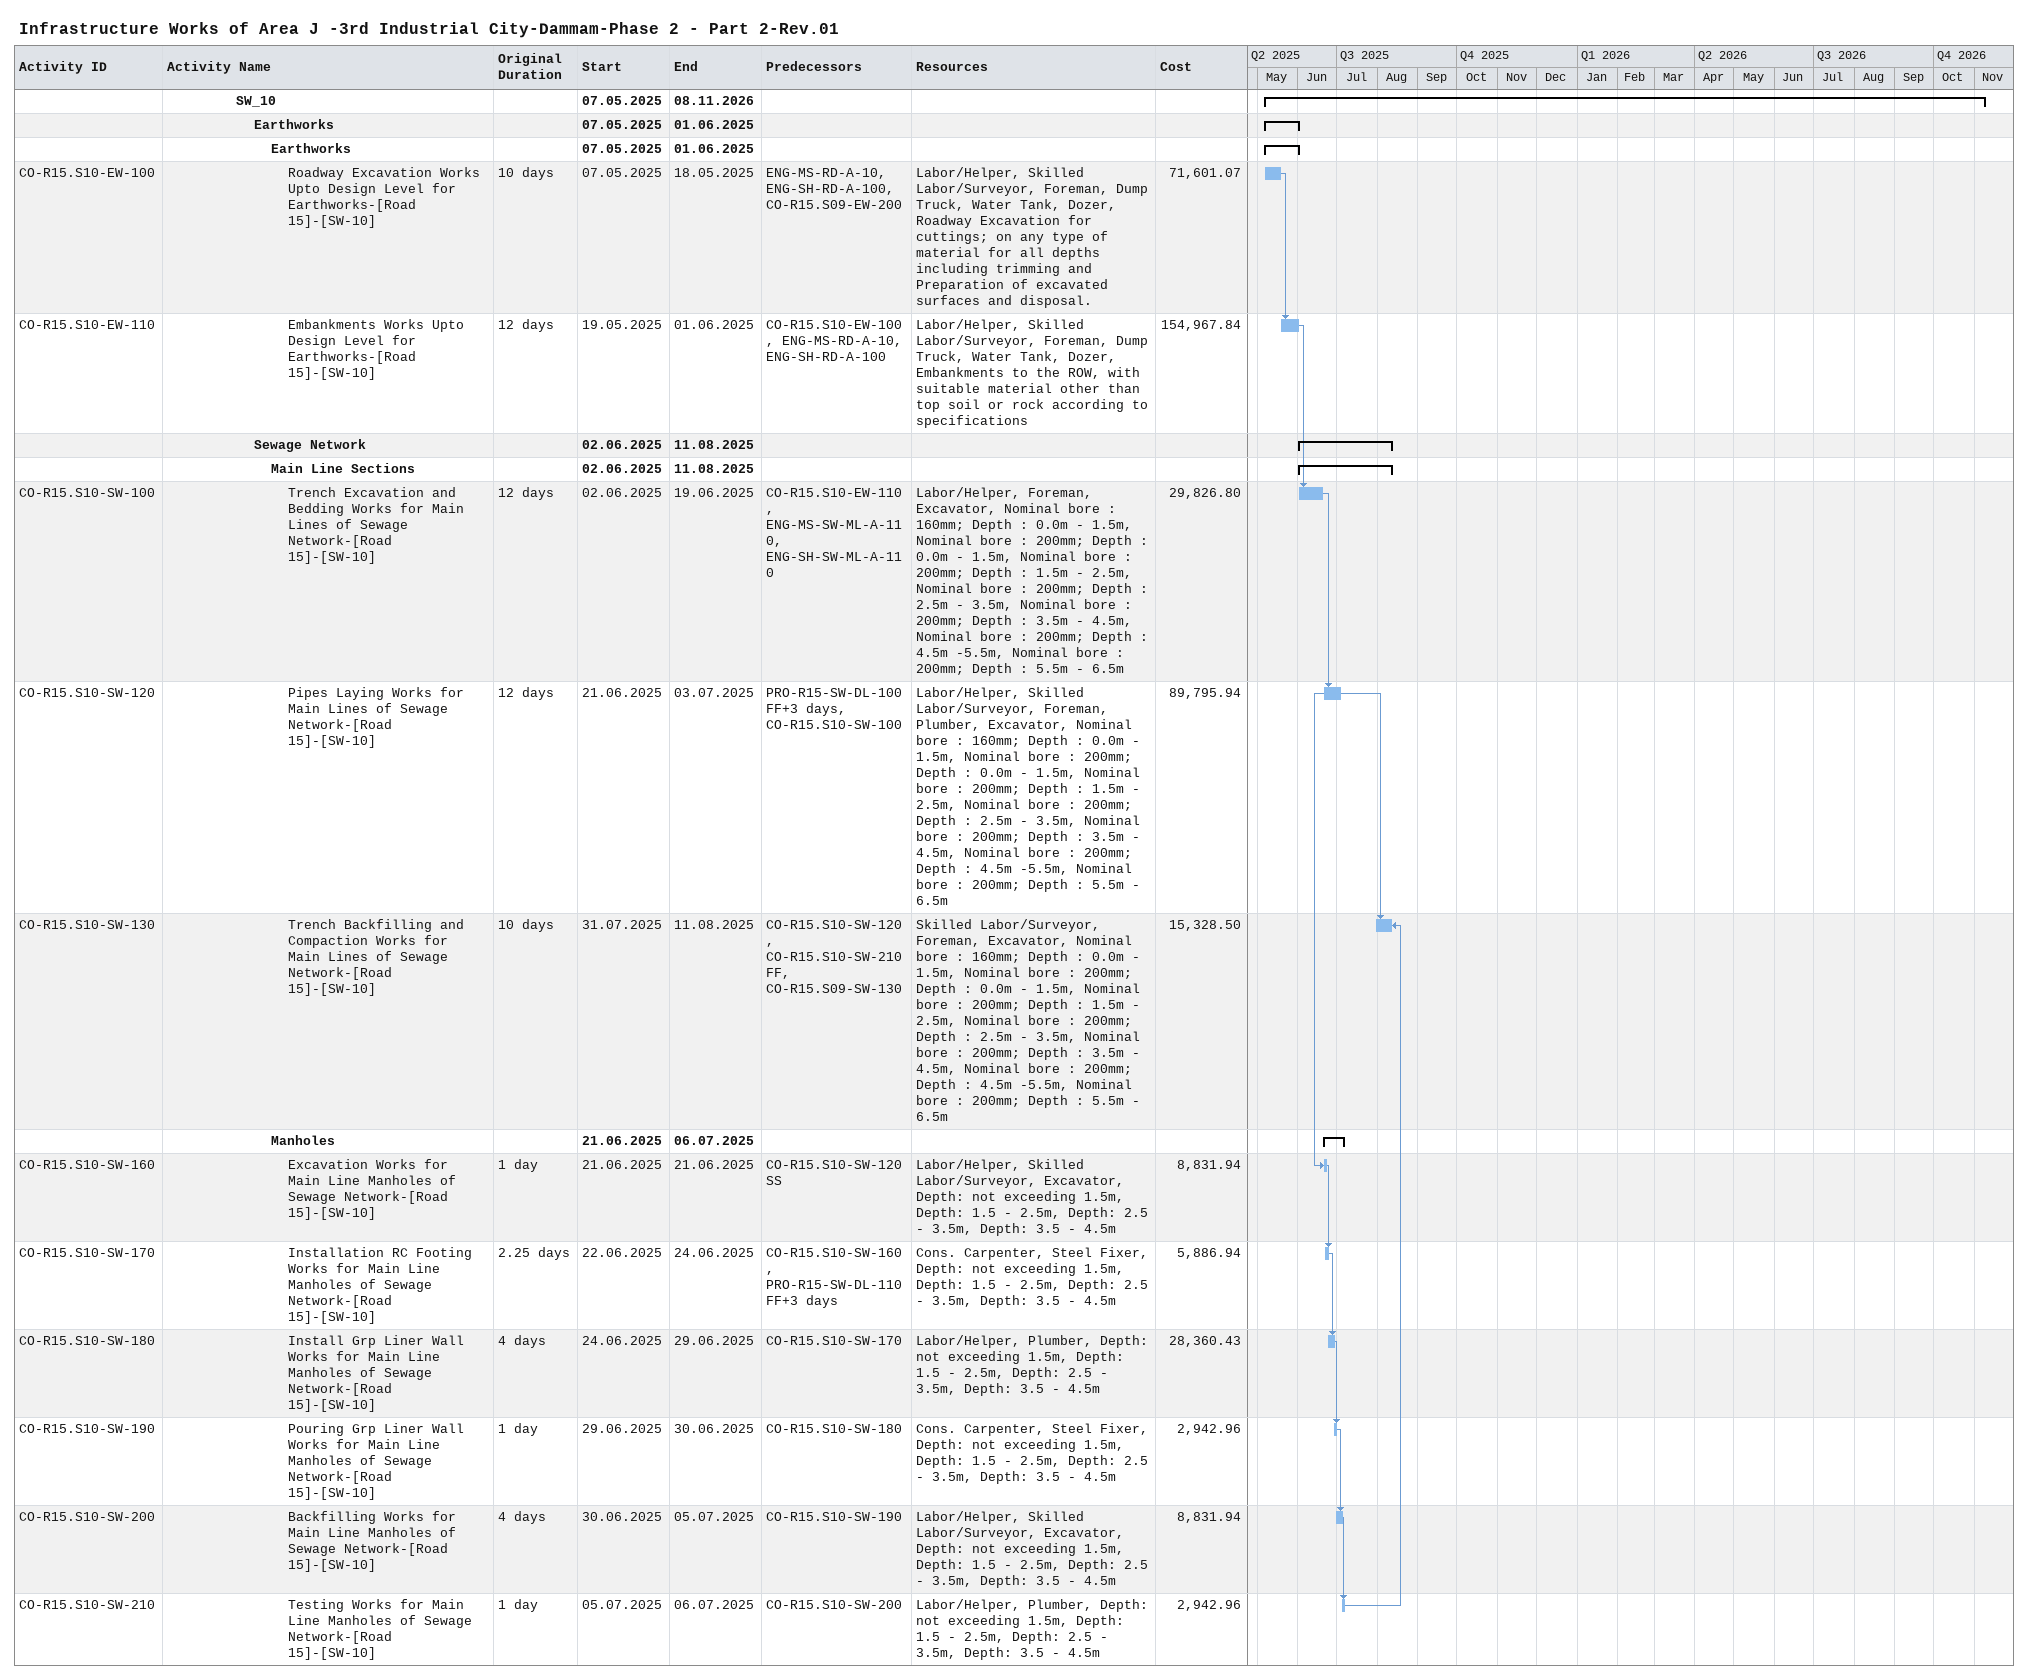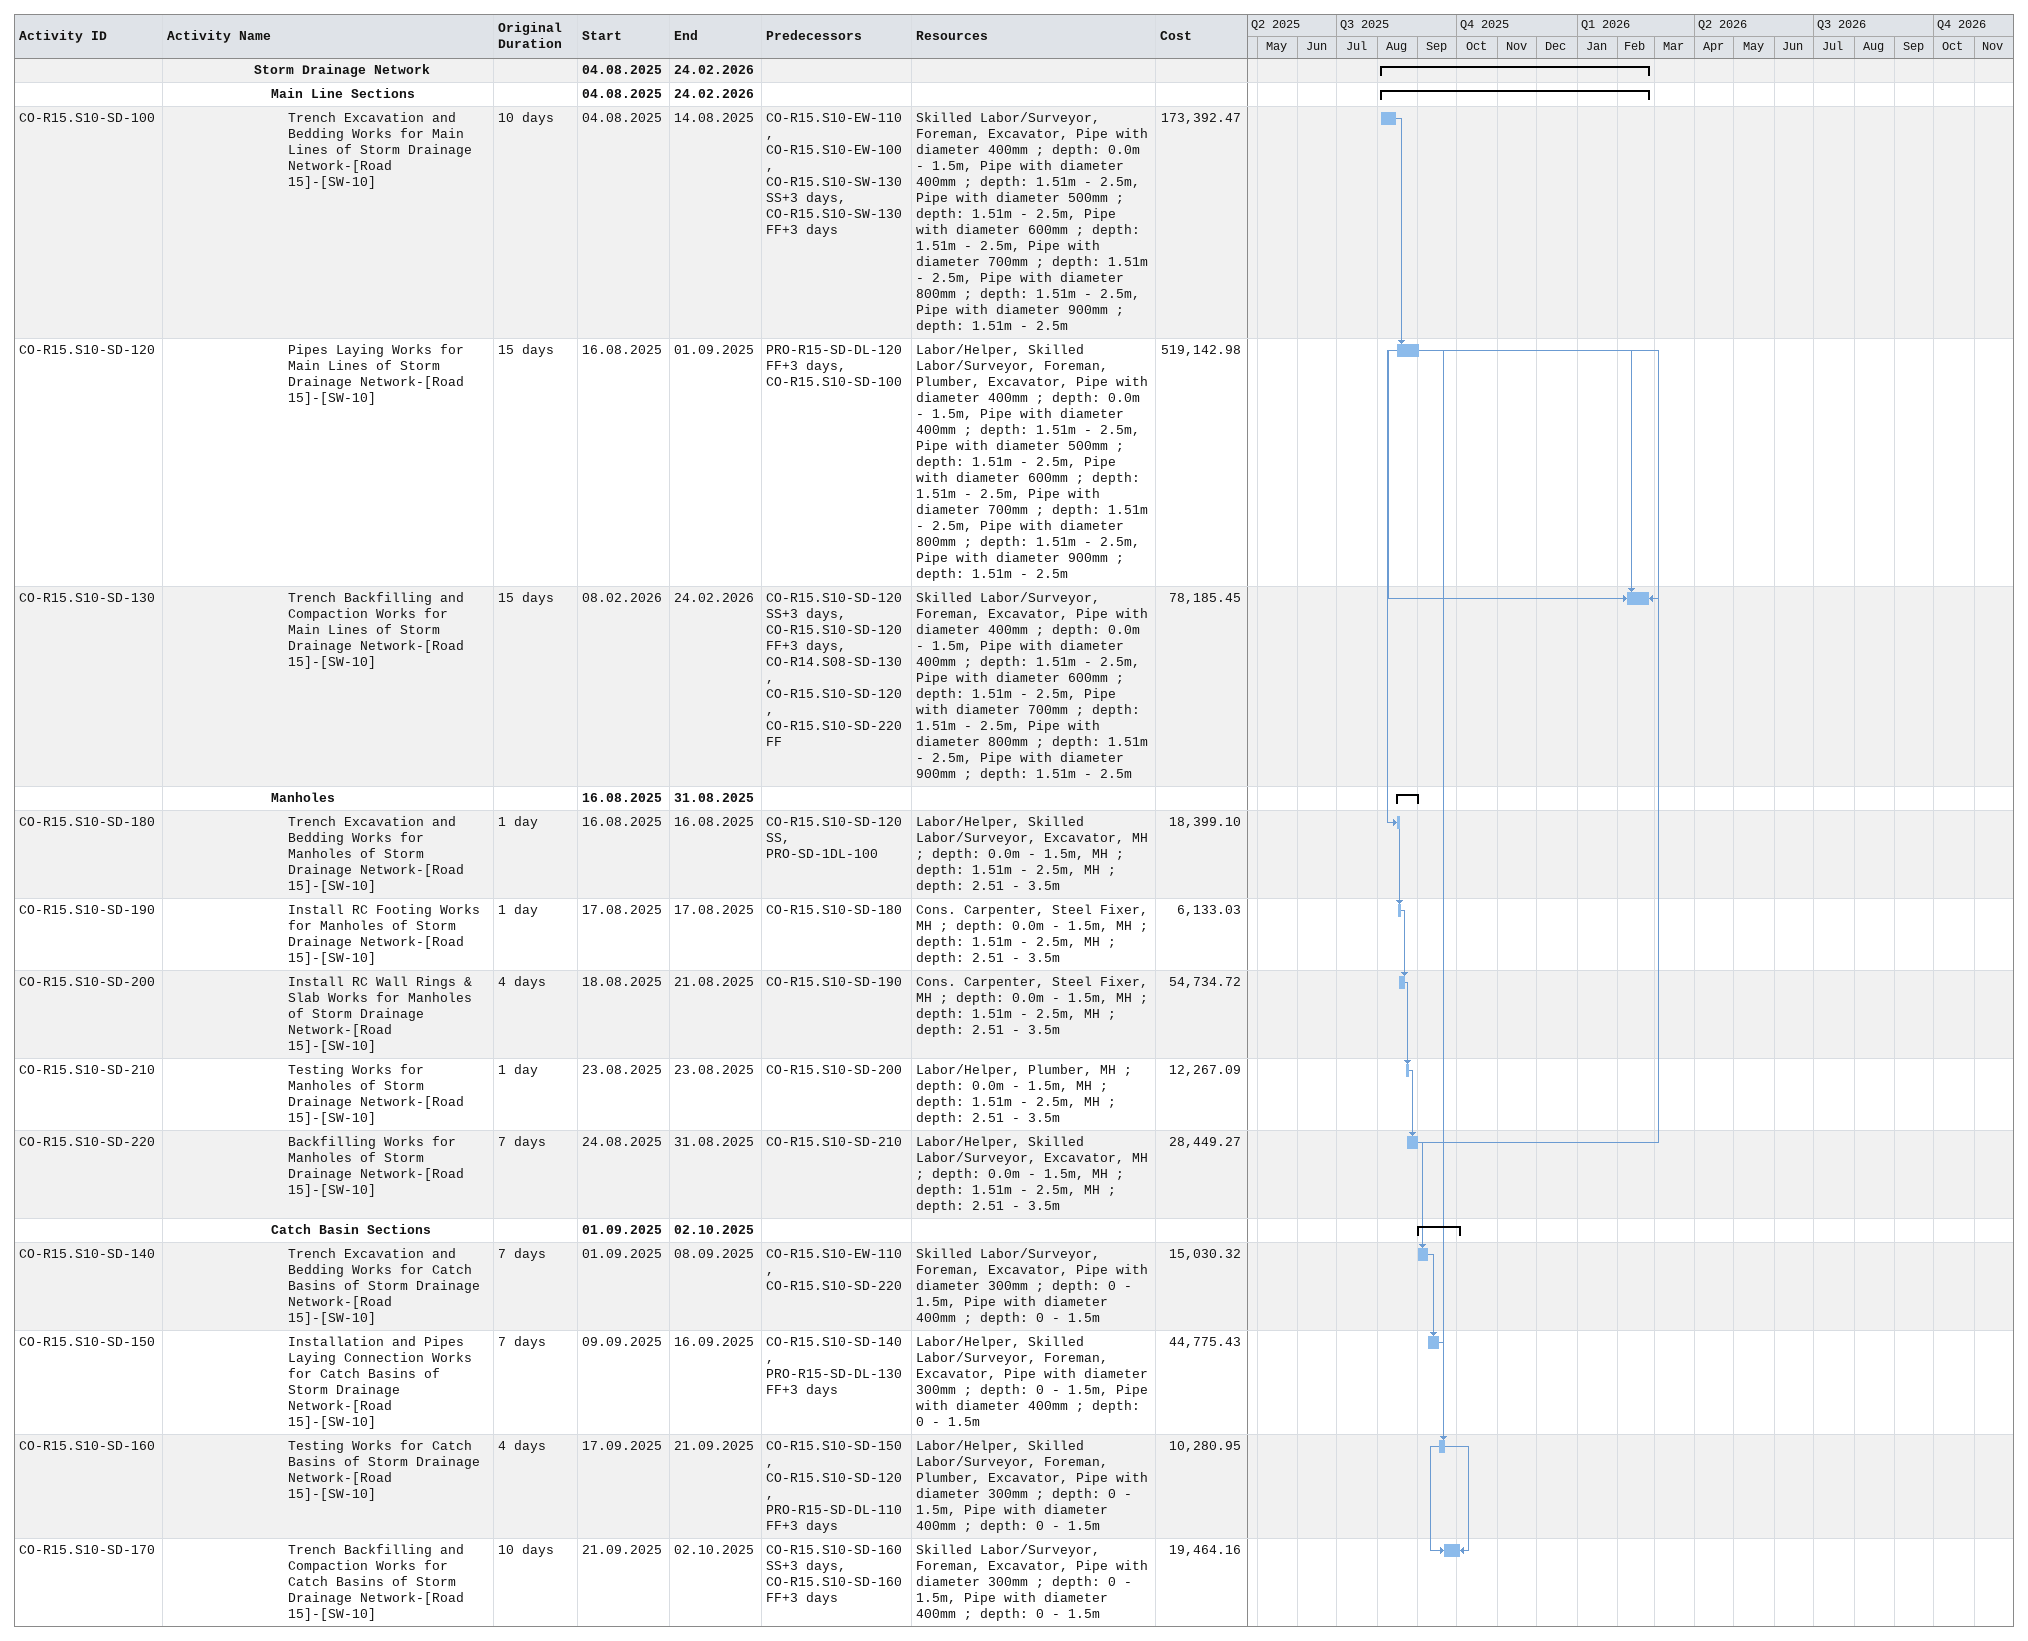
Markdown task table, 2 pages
Infrastructure Works of Area J -3rd Industrial City-Dammam-Phase 2 - Part 2-Rev.01

| ID | Level | Task | Original duration | Start | Finish | Predecessors | Resources | Cost |
|---|---|---|---|---|---|---|---|---|
|  | 5 | **SW_10** |  | 2025-05-07 | 2026-11-08 |  |  |  |
|  | 6 | **Earthworks** |  | 2025-05-07 | 2025-06-01 |  |  |  |
|  | 7 | **Earthworks** |  | 2025-05-07 | 2025-06-01 |  |  |  |
| CO-R15.S10-EW-100 | 8 | Roadway Excavation Works Upto Design Level for Earthworks-[Road 15]-[SW-10] | 10d | 2025-05-07 | 2025-05-18 | ENG-MS-RD-A-10, ENG-SH-RD-A-100, CO-R15.S09-EW-200 | Labor/Helper, Skilled Labor/Surveyor, Foreman, Dump Truck, Water Tank, Dozer, Roadway Excavation for cuttings; on any type of material for all depths including trimming and Preparation of excavated surfaces and disposal. | 71601.07 |
| CO-R15.S10-EW-110 | 8 | Embankments Works Upto Design Level for Earthworks-[Road 15]-[SW-10] | 12d | 2025-05-19 | 2025-06-01 | CO-R15.S10-EW-100, ENG-MS-RD-A-10, ENG-SH-RD-A-100 | Labor/Helper, Skilled Labor/Surveyor, Foreman, Dump Truck, Water Tank, Dozer, Embankments to the ROW, with suitable material other than top soil or rock according to specifications | 154967.84 |
|  | 6 | **Sewage Network** |  | 2025-06-02 | 2025-08-11 |  |  |  |
|  | 7 | **Main Line Sections** |  | 2025-06-02 | 2025-08-11 |  |  |  |
| CO-R15.S10-SW-100 | 8 | Trench Excavation and Bedding Works for Main Lines of Sewage Network-[Road 15]-[SW-10] | 12d | 2025-06-02 | 2025-06-19 | CO-R15.S10-EW-110, ENG-MS-SW-ML-A-110, ENG-SH-SW-ML-A-110 | Labor/Helper, Foreman, Excavator, Nominal bore : 160mm; Depth : 0.0m - 1.5m, Nominal bore : 200mm; Depth : 0.0m - 1.5m, Nominal bore : 200mm; Depth : 1.5m - 2.5m, Nominal bore : 200mm; Depth : 2.5m - 3.5m, Nominal bore : 200mm; Depth : 3.5m - 4.5m, Nominal bore : 200mm; Depth : 4.5m -5.5m, Nominal bore : 200mm; Depth : 5.5m - 6.5m | 29826.80 |
| CO-R15.S10-SW-120 | 8 | Pipes Laying Works for Main Lines of Sewage Network-[Road 15]-[SW-10] | 12d | 2025-06-21 | 2025-07-03 | PRO-R15-SW-DL-100FF+3d, CO-R15.S10-SW-100 | Labor/Helper, Skilled Labor/Surveyor, Foreman, Plumber, Excavator, Nominal bore : 160mm; Depth : 0.0m - 1.5m, Nominal bore : 200mm; Depth : 0.0m - 1.5m, Nominal bore : 200mm; Depth : 1.5m - 2.5m, Nominal bore : 200mm; Depth : 2.5m - 3.5m, Nominal bore : 200mm; Depth : 3.5m - 4.5m, Nominal bore : 200mm; Depth : 4.5m -5.5m, Nominal bore : 200mm; Depth : 5.5m - 6.5m | 89795.94 |
| CO-R15.S10-SW-130 | 8 | Trench Backfilling and Compaction Works for Main Lines of Sewage Network-[Road 15]-[SW-10] | 10d | 2025-07-31 | 2025-08-11 | CO-R15.S10-SW-120, CO-R15.S10-SW-210FF, CO-R15.S09-SW-130 | Skilled Labor/Surveyor, Foreman, Excavator, Nominal bore : 160mm; Depth : 0.0m - 1.5m, Nominal bore : 200mm; Depth : 0.0m - 1.5m, Nominal bore : 200mm; Depth : 1.5m - 2.5m, Nominal bore : 200mm; Depth : 2.5m - 3.5m, Nominal bore : 200mm; Depth : 3.5m - 4.5m, Nominal bore : 200mm; Depth : 4.5m -5.5m, Nominal bore : 200mm; Depth : 5.5m - 6.5m | 15328.50 |
|  | 7 | **Manholes** |  | 2025-06-21 | 2025-07-06 |  |  |  |
| CO-R15.S10-SW-160 | 8 | Excavation Works for Main Line Manholes of Sewage Network-[Road 15]-[SW-10] | 1d | 2025-06-21 | 2025-06-21 | CO-R15.S10-SW-120SS | Labor/Helper, Skilled Labor/Surveyor, Excavator, Depth: not exceeding 1.5m, Depth: 1.5 - 2.5m, Depth: 2.5 - 3.5m, Depth: 3.5 - 4.5m | 8831.94 |
| CO-R15.S10-SW-170 | 8 | Installation RC Footing Works for Main Line Manholes of Sewage Network-[Road 15]-[SW-10] | 2.25d | 2025-06-22 | 2025-06-24 | CO-R15.S10-SW-160, PRO-R15-SW-DL-110FF+3d | Cons. Carpenter, Steel Fixer, Depth: not exceeding 1.5m, Depth: 1.5 - 2.5m, Depth: 2.5 - 3.5m, Depth: 3.5 - 4.5m | 5886.94 |
| CO-R15.S10-SW-180 | 8 | Install Grp Liner Wall Works for Main Line Manholes of Sewage Network-[Road 15]-[SW-10] | 4d | 2025-06-24 | 2025-06-29 | CO-R15.S10-SW-170 | Labor/Helper, Plumber, Depth: not exceeding 1.5m, Depth: 1.5 - 2.5m, Depth: 2.5 - 3.5m, Depth: 3.5 - 4.5m | 28360.43 |
| CO-R15.S10-SW-190 | 8 | Pouring Grp Liner Wall Works for Main Line Manholes of Sewage Network-[Road 15]-[SW-10] | 1d | 2025-06-29 | 2025-06-30 | CO-R15.S10-SW-180 | Cons. Carpenter, Steel Fixer, Depth: not exceeding 1.5m, Depth: 1.5 - 2.5m, Depth: 2.5 - 3.5m, Depth: 3.5 - 4.5m | 2942.96 |
| CO-R15.S10-SW-200 | 8 | Backfilling Works for Main Line Manholes of Sewage Network-[Road 15]-[SW-10] | 4d | 2025-06-30 | 2025-07-05 | CO-R15.S10-SW-190 | Labor/Helper, Skilled Labor/Surveyor, Excavator, Depth: not exceeding 1.5m, Depth: 1.5 - 2.5m, Depth: 2.5 - 3.5m, Depth: 3.5 - 4.5m | 8831.94 |
| CO-R15.S10-SW-210 | 8 | Testing Works for Main Line Manholes of Sewage Network-[Road 15]-[SW-10] | 1d | 2025-07-05 | 2025-07-06 | CO-R15.S10-SW-200 | Labor/Helper, Plumber, Depth: not exceeding 1.5m, Depth: 1.5 - 2.5m, Depth: 2.5 - 3.5m, Depth: 3.5 - 4.5m | 2942.96 |
|  | 6 | **Storm Drainage Network** |  | 2025-08-04 | 2026-02-24 |  |  |  |
|  | 7 | **Main Line Sections** |  | 2025-08-04 | 2026-02-24 |  |  |  |
| CO-R15.S10-SD-100 | 8 | Trench Excavation and Bedding Works for Main Lines of Storm Drainage Network-[Road 15]-[SW-10] | 10d | 2025-08-04 | 2025-08-14 | CO-R15.S10-EW-110, CO-R15.S10-EW-100, CO-R15.S10-SW-130SS+3d, CO-R15.S10-SW-130FF+3d | Skilled Labor/Surveyor, Foreman, Excavator, Pipe with diameter 400mm ; depth: 0.0m - 1.5m, Pipe with diameter 400mm ; depth: 1.51m - 2.5m, Pipe with diameter 500mm ; depth: 1.51m - 2.5m, Pipe with diameter 600mm ; depth: 1.51m - 2.5m, Pipe with diameter 700mm ; depth: 1.51m - 2.5m, Pipe with diameter 800mm ; depth: 1.51m - 2.5m, Pipe with diameter 900mm ; depth: 1.51m - 2.5m | 173392.47 |
| CO-R15.S10-SD-120 | 8 | Pipes Laying Works for Main Lines of Storm Drainage Network-[Road 15]-[SW-10] | 15d | 2025-08-16 | 2025-09-01 | PRO-R15-SD-DL-120FF+3d, CO-R15.S10-SD-100 | Labor/Helper, Skilled Labor/Surveyor, Foreman, Plumber, Excavator, Pipe with diameter 400mm ; depth: 0.0m - 1.5m, Pipe with diameter 400mm ; depth: 1.51m - 2.5m, Pipe with diameter 500mm ; depth: 1.51m - 2.5m, Pipe with diameter 600mm ; depth: 1.51m - 2.5m, Pipe with diameter 700mm ; depth: 1.51m - 2.5m, Pipe with diameter 800mm ; depth: 1.51m - 2.5m, Pipe with diameter 900mm ; depth: 1.51m - 2.5m | 519142.98 |
| CO-R15.S10-SD-130 | 8 | Trench Backfilling and Compaction Works for Main Lines of Storm Drainage Network-[Road 15]-[SW-10] | 15d | 2026-02-08 | 2026-02-24 | CO-R15.S10-SD-120SS+3d, CO-R15.S10-SD-120FF+3d, CO-R14.S08-SD-130, CO-R15.S10-SD-120, CO-R15.S10-SD-220FF | Skilled Labor/Surveyor, Foreman, Excavator, Pipe with diameter 400mm ; depth: 0.0m - 1.5m, Pipe with diameter 400mm ; depth: 1.51m - 2.5m, Pipe with diameter 600mm ; depth: 1.51m - 2.5m, Pipe with diameter 700mm ; depth: 1.51m - 2.5m, Pipe with diameter 800mm ; depth: 1.51m - 2.5m, Pipe with diameter 900mm ; depth: 1.51m - 2.5m | 78185.45 |
|  | 7 | **Manholes** |  | 2025-08-16 | 2025-08-31 |  |  |  |
| CO-R15.S10-SD-180 | 8 | Trench Excavation and Bedding Works for Manholes of Storm Drainage Network-[Road 15]-[SW-10] | 1d | 2025-08-16 | 2025-08-16 | CO-R15.S10-SD-120SS, PRO-SD-1DL-100 | Labor/Helper, Skilled Labor/Surveyor, Excavator, MH ; depth: 0.0m - 1.5m, MH ; depth: 1.51m - 2.5m, MH ; depth: 2.51 - 3.5m | 18399.10 |
| CO-R15.S10-SD-190 | 8 | Install RC Footing Works for Manholes of Storm Drainage Network-[Road 15]-[SW-10] | 1d | 2025-08-17 | 2025-08-17 | CO-R15.S10-SD-180 | Cons. Carpenter, Steel Fixer, MH ; depth: 0.0m - 1.5m, MH ; depth: 1.51m - 2.5m, MH ; depth: 2.51 - 3.5m | 6133.03 |
| CO-R15.S10-SD-200 | 8 | Install RC Wall Rings & Slab Works for Manholes of Storm Drainage Network-[Road 15]-[SW-10] | 4d | 2025-08-18 | 2025-08-21 | CO-R15.S10-SD-190 | Cons. Carpenter, Steel Fixer, MH ; depth: 0.0m - 1.5m, MH ; depth: 1.51m - 2.5m, MH ; depth: 2.51 - 3.5m | 54734.72 |
| CO-R15.S10-SD-210 | 8 | Testing Works for Manholes of Storm Drainage Network-[Road 15]-[SW-10] | 1d | 2025-08-23 | 2025-08-23 | CO-R15.S10-SD-200 | Labor/Helper, Plumber, MH ; depth: 0.0m - 1.5m, MH ; depth: 1.51m - 2.5m, MH ; depth: 2.51 - 3.5m | 12267.09 |
| CO-R15.S10-SD-220 | 8 | Backfilling Works for Manholes of Storm Drainage Network-[Road 15]-[SW-10] | 7d | 2025-08-24 | 2025-08-31 | CO-R15.S10-SD-210 | Labor/Helper, Skilled Labor/Surveyor, Excavator, MH ; depth: 0.0m - 1.5m, MH ; depth: 1.51m - 2.5m, MH ; depth: 2.51 - 3.5m | 28449.27 |
|  | 7 | **Catch Basin Sections** |  | 2025-09-01 | 2025-10-02 |  |  |  |
| CO-R15.S10-SD-140 | 8 | Trench Excavation and Bedding Works for Catch Basins of Storm Drainage Network-[Road 15]-[SW-10] | 7d | 2025-09-01 | 2025-09-08 | CO-R15.S10-EW-110, CO-R15.S10-SD-220 | Skilled Labor/Surveyor, Foreman, Excavator, Pipe with diameter 300mm ; depth: 0 - 1.5m, Pipe with diameter 400mm ; depth: 0 - 1.5m | 15030.32 |
| CO-R15.S10-SD-150 | 8 | Installation and Pipes Laying Connection Works for Catch Basins of Storm Drainage Network-[Road 15]-[SW-10] | 7d | 2025-09-09 | 2025-09-16 | CO-R15.S10-SD-140, PRO-R15-SD-DL-130FF+3d | Labor/Helper, Skilled Labor/Surveyor, Foreman, Excavator, Pipe with diameter 300mm ; depth: 0 - 1.5m, Pipe with diameter 400mm ; depth: 0 - 1.5m | 44775.43 |
| CO-R15.S10-SD-160 | 8 | Testing Works for Catch Basins of Storm Drainage Network-[Road 15]-[SW-10] | 4d | 2025-09-17 | 2025-09-21 | CO-R15.S10-SD-150, CO-R15.S10-SD-120, PRO-R15-SD-DL-110FF+3d | Labor/Helper, Skilled Labor/Surveyor, Foreman, Plumber, Excavator, Pipe with diameter 300mm ; depth: 0 - 1.5m, Pipe with diameter 400mm ; depth: 0 - 1.5m | 10280.95 |
| CO-R15.S10-SD-170 | 8 | Trench Backfilling and Compaction Works for Catch Basins of Storm Drainage Network-[Road 15]-[SW-10] | 10d | 2025-09-21 | 2025-10-02 | CO-R15.S10-SD-160SS+3d, CO-R15.S10-SD-160FF+3d | Skilled Labor/Surveyor, Foreman, Excavator, Pipe with diameter 300mm ; depth: 0 - 1.5m, Pipe with diameter 400mm ; depth: 0 - 1.5m | 19464.16 |
